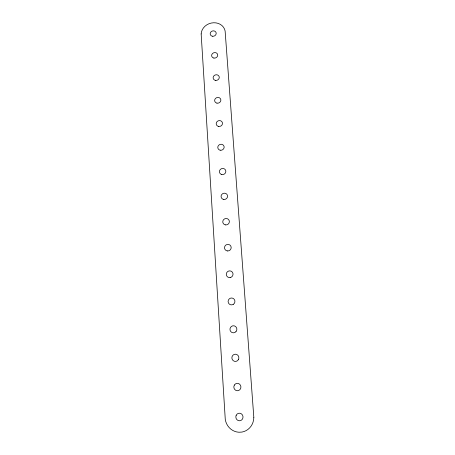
<?xml version="1.0" encoding="UTF-8"?>
<svg xmlns="http://www.w3.org/2000/svg" width="455" height="455" viewBox="0 0 455 455"><rect width="100%" height="100%" fill="white"/><g stroke="black" fill="none" stroke-linecap="round" stroke-linejoin="round"><path stroke-width="0.68" d="M253.844 417.616L225.117 30.997A12.183 10.71 -17.7 0 0 213.685 22.756L211.234 23.051A12.183 10.71 -17.7 0 0 201.161 33.926M201.155 33.926L225.27 419.447A15.174 14.355 84 0 0 238.983 432.239L241.935 432.068A15.174 14.355 84 0 0 253.81 417.622M227.654 250.967A3.361 3.276 -30.2 0 0 230.821 246.115A3.361 3.276 -30.2 0 0 225.043 245.933A3.361 3.276 -30.2 0 0 227.654 250.967M230.128 277.573A3.407 3.344 -40.9 0 0 232.323 272.118A3.407 3.344 -40.9 0 0 226.522 273.034A3.407 3.344 -40.9 0 0 230.128 277.573M235.946 331.695A3.538 3.464 -81.3 0 0 234.217 325.848A3.538 3.464 -81.3 0 0 230.105 330.33A3.538 3.464 -81.3 0 0 235.946 331.695M233.233 304.406A3.464 3.412 -62.6 0 0 233.227 298.429A3.464 3.412 -62.6 0 0 228.097 301.483A3.464 3.412 -62.6 0 0 233.233 304.406M238.357 359.717A3.617 3.509 -89.7 0 0 235.485 354.2A3.617 3.509 -89.7 0 0 232.283 359.524A3.617 3.509 -89.7 0 0 238.357 359.717M236.185 415.29A3.799 3.595 84 0 0 239.683 420.778A3.799 3.595 84 0 0 242.401 414.897A3.799 3.595 84 0 0 236.185 415.29M234.359 385.066A3.708 3.549 86.3 0 0 237.26 390.743A3.708 3.549 86.3 0 0 240.507 385.305A3.708 3.549 86.3 0 0 234.359 385.066M221.818 174.538A3.253 3.06 -21.1 0 0 225.737 170.579A3.253 3.06 -21.1 0 0 220.328 169.448A3.253 3.06 -21.1 0 0 221.818 174.538M225.555 224.906A3.327 3.202 -25.3 0 0 229.144 220.453A3.327 3.202 -25.3 0 0 223.49 219.759A3.327 3.202 -25.3 0 0 225.555 224.906M223.826 199.461A3.287 3.128 -22.7 0 0 227.369 195.093A3.287 3.128 -22.7 0 0 221.784 194.439A3.287 3.128 -22.7 0 0 223.826 199.461M216.967 103.143A3.145 2.861 -18.7 0 0 220.766 99.383A3.145 2.861 -18.7 0 0 215.539 98.399A3.145 2.861 -18.7 0 0 216.967 103.143M220.163 150.213A3.213 2.992 -20 0 0 224.042 146.322A3.213 2.992 -20 0 0 218.696 145.242A3.213 2.992 -20 0 0 220.163 150.213M218.548 126.422A3.179 2.923 -19.3 0 0 222.387 122.6A3.179 2.923 -19.3 0 0 217.103 121.565A3.179 2.923 -19.3 0 0 218.548 126.422M212.422 36.241A3.049 2.684 -17.7 0 0 216.102 32.663A3.049 2.684 -17.7 0 0 211.046 31.799A3.049 2.684 -17.7 0 0 212.422 36.241M215.42 80.364A3.117 2.798 -18.3 0 0 219.179 76.668A3.117 2.798 -18.3 0 0 214.009 75.723A3.117 2.798 -18.3 0 0 215.42 80.364M213.901 58.069A3.083 2.741 -18 0 0 217.626 54.429A3.083 2.741 -18 0 0 212.513 53.531A3.083 2.741 -18 0 0 213.901 58.069"/></g></svg>
